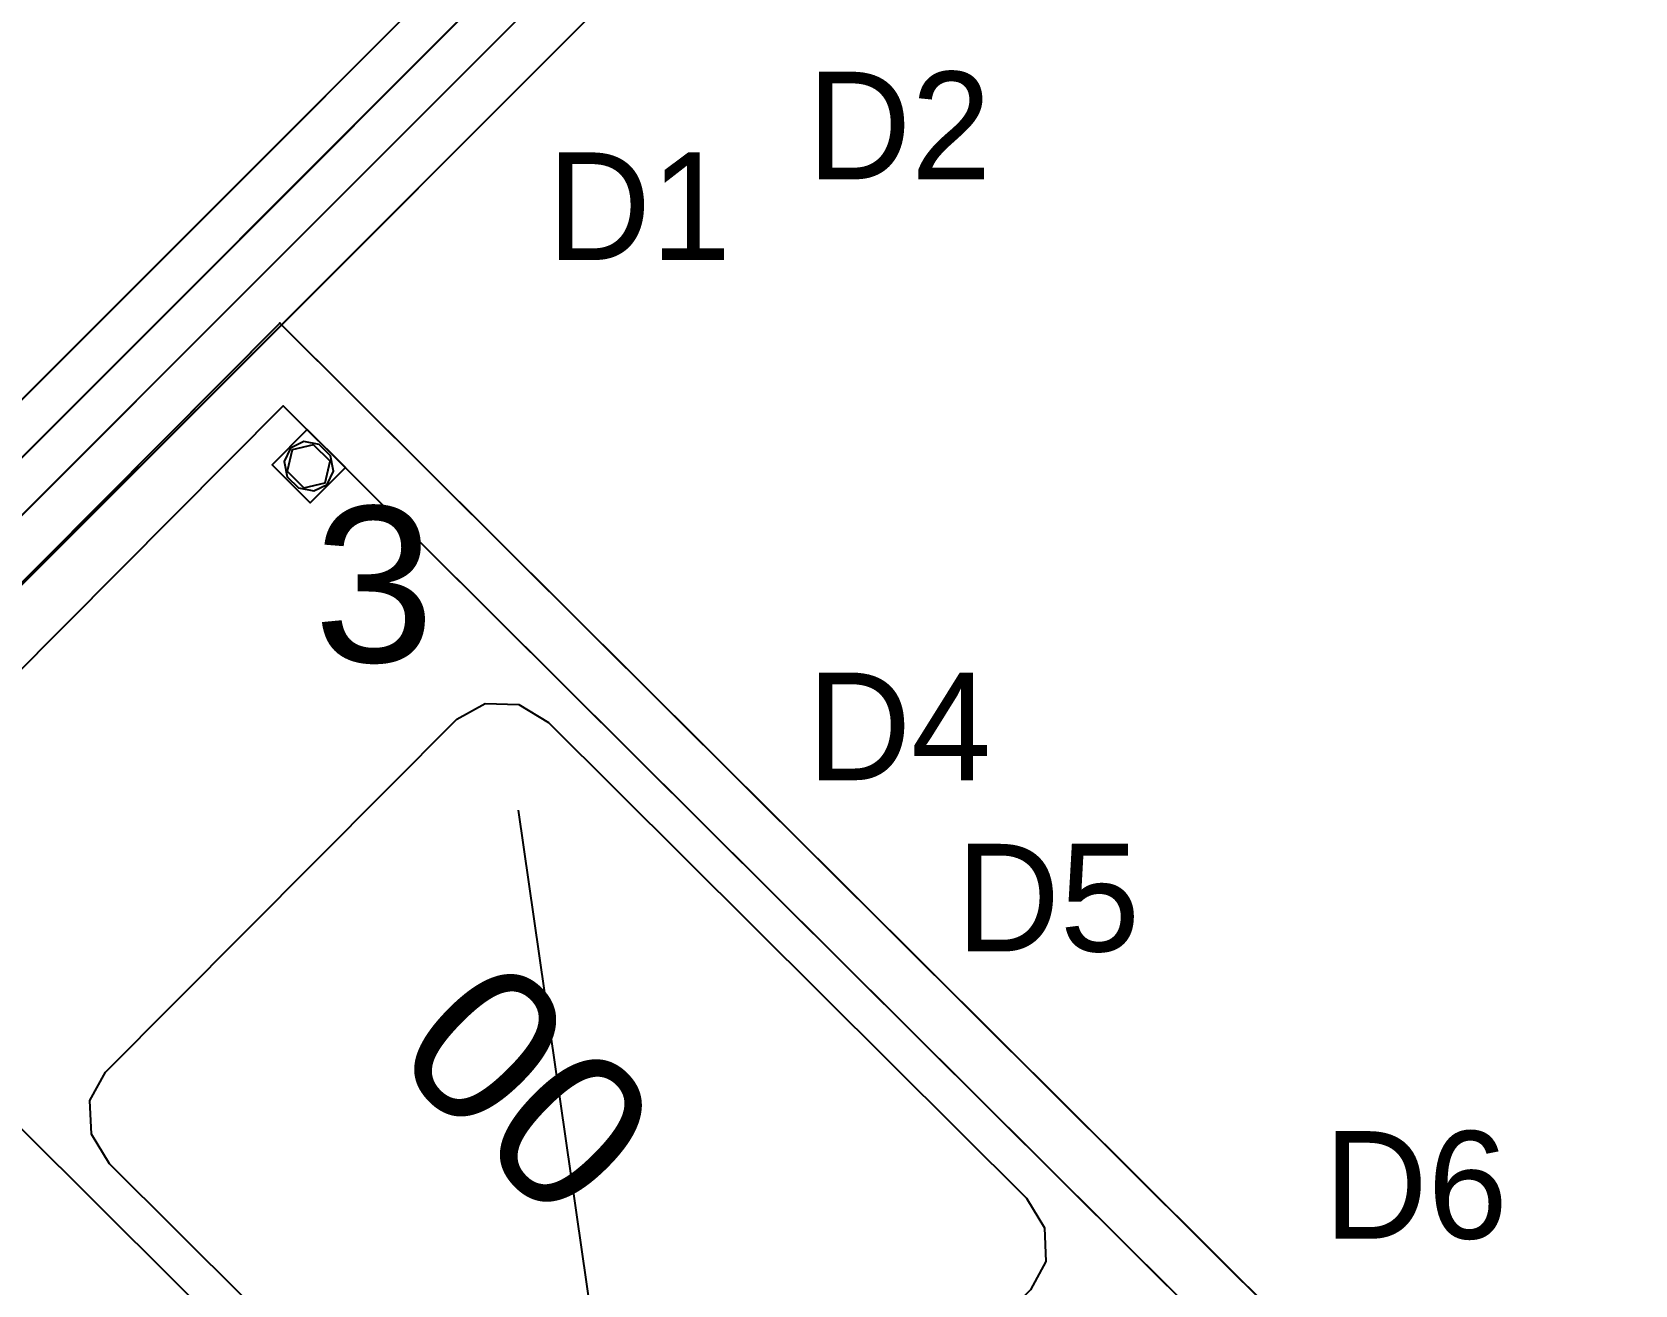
# Model space of a CAD drawing. Header units: millimetres. Extents: x 89237 to 96871, y -22823 to -19192.
# Drawn here: x 94320.6 to 94449.3, y -22098.3 to -21997.7 of the extents above; entities that cross this region are included whole.
import ezdxf
from ezdxf.enums import TextEntityAlignment as Align

# ---------------------------------------------------------------- set-up
doc = ezdxf.new("R2010")
doc.units = ezdxf.units.MM
doc.header["$LTSCALE"] = 5
for name, color, linetype in [('200-EquipBorder-2d', 9, 'Continuous'), ('200-EquipID-2d', 7, 'Continuous'), ('200-EquipInternal-2d', 252, 'Continuous'), ('200-EquipSteel-3d', 9, 'Continuous')]:
    doc.layers.add(name, color=color, linetype=linetype)
doc.layers.add('200-InsPoint-3D', color=3, linetype='Continuous', plot=False)
doc.styles.add('ARIAL', font='arial.ttf')
doc.styles.add('ROMANS', font='micross.ttf')
doc.styles.add('TAKSİM', font='GOTHIC.TTF', dxfattribs={"height": 20})

# ---------------------------------------------------------------- blocks, each defined once
blk = doc.blocks.new('BHST1708R')
at = {"layer": '200-EquipBorder-2d'}
blk.add_lwpolyline([(0, -800), (1700, -800), (1700, 0), (0, 0)], close=True, dxfattribs=at)
at = {"layer": '200-EquipInternal-2d'}
for p, q in [((10, -680), (1690, -680)), ((45, -717.5), (1655, -717.5))]:
    blk.add_line(p, q, dxfattribs=at)
blk.add_lwpolyline([(45, -45), (1655, -45), (1655, -755), (575, -755)], dxfattribs=at)
at = {"layer": '200-EquipSteel-3d'}
blk.add_line((575, -755, 875), (1655, -755, 875), dxfattribs=at)
for points, invisible_edges in [([(45, -45, 910), (1655, -45, 910), (1700, 0, 910), (0, 0, 910)], 10), ([(1197.7, -45, 875), (45, -45, 875), (45, -755, 875), (1197.7, -755, 875)], 15), ([(1392.3, -755, 875), (1392.3, -579.8, 875), (1197.7, -579.8, 875), (1197.7, -755, 875)], 15), ([(575, -800, 910), (1700, -800, 910), (1655, -755, 910), (575, -755, 910)], 2), ([(575, -800, 850), (1700, -800, 850), (1700, -800, 910), (575, -800, 910)], 8)]:
    blk.add_3dface(points, dxfattribs=dict(at, invisible_edges=invisible_edges))
for points in [[(37, -47.5, 1470), (37, -85, 1445), (1663, -85, 1445), (1663, -47.5, 1470)], [(37, -85, 1445), (37, -680, 1445), (1663, -680, 1445), (1663, -85, 1445)], [(37, -717.5, 1470), (37, -680, 1445), (1663, -680, 1445), (1663, -717.5, 1470)]]:
    blk.add_3dface(points, dxfattribs=at)
at = {"layer": '200-InsPoint-3D', "flags": 9}
blk.add_attdef('DISTANG', (0, 0), '', height=1, dxfattribs=at)
at = {"layer": '200-EquipSteel-3d'}
mesh = blk.add_polymesh((6, 3), dxfattribs=at)
for k, corner in enumerate([(1624, -85, 310), (1624, -85, 270), (1624, -85, 270), (76, -85, 310), (76, -85, 270), (76, -85, 270), (76, -45, 310), (76, -45, 270), (76, -85, 270), (1624, -45, 310), (1624, -45, 270), (1624, -85, 270), (1624, -45, 310), (1624, -45, 310), (1624, -85, 310), (76, -45, 310), (76, -45, 310), (76, -85, 310)]):
    mesh.set_mesh_vertex(divmod(k, 3), corner)
mesh = blk.add_polymesh((6, 3), dxfattribs=at)
for k, corner in enumerate([(1665, -395, 1585), (1665, -395, 1560), (1665, -395, 1560), (35, -395, 1585), (35, -395, 1560), (35, -395, 1560), (35, -370, 1585), (35, -370, 1560), (35, -395, 1560), (1665, -370, 1585), (1665, -370, 1560), (1665, -395, 1560), (1665, -370, 1585), (1665, -370, 1585), (1665, -395, 1585), (35, -370, 1585), (35, -370, 1585), (35, -395, 1585)]):
    mesh.set_mesh_vertex(divmod(k, 3), corner)
blk = doc.blocks.new('attrib')
at = {"layer": '200-EquipID-2d', "style": 'ARIAL'}
blk.add_attdef('POS', text='', height=2.5, dxfattribs=at).set_placement((0, 0, -1), align=Align.MIDDLE)
at = {"layer": '200-EquipID-2d', "style": 'ROMANS', "flags": 1}
for tag, p in [('ZONA', (0, -4.905, -2)), ('EQUIPMENTDATA', (0, -7.89, -2)), ('LONGDESCR', (0, -11.302, -2)), ('EQUIPMENTCONN', (0, -14.714, -2)), ('ACCESSORYDATA', (0, -18.552, -2)), ('ACCESSORYCONN', (0, -21.857, -2))]:
    blk.add_attdef(tag, text='', height=2.5, dxfattribs=at).set_placement(p, align=Align.CENTER)
blk = doc.blocks.new('BHHPT6B12L')
at = {"layer": '200-EquipBorder-2d'}
for points in [[(0, -300), (-1200, -300), (-1200, 445), (0, 445)], [(-300, -175), (-300, 225), (-306.7, 250), (-325, 268.3), (-350, 275), (-850, 275), (-875, 268.3), (-893.3, 250), (-900, 225), (-900, -175), (-893.3, -200), (-875, -218.3), (-850, -225), (-350, -225), (-325, -218.3), (-306.7, -200)]]:
    blk.add_lwpolyline(points, close=True, dxfattribs=at)
at = {"layer": '200-EquipInternal-2d'}
blk.add_line((-820, -157.9), (-480.4, 118.6), dxfattribs=at)
blk.add_lwpolyline([(0, 261.6), (-193.6, 305), (-1155, 305), (-1155, -255), (0, -255)], dxfattribs=at)
at = {"layer": '200-EquipSteel-3d'}
blk.add_line((0, -255, 875), (-1155, -255, 875), dxfattribs=at)
for points, elevation in [([(-300, -175), (-300, 225), (-306.7, 250), (-325, 268.3), (-350, 275), (-850, 275), (-875, 268.3), (-893.3, 250), (-900, 225), (-900, -175), (-893.3, -200), (-875, -218.3), (-850, -225), (-350, -225), (-325, -218.3), (-306.7, -200)], 575), ([(-1104.1, -216.8), (-1094.5, -223.8), (-1090.9, -235), (-1094.5, -246.2), (-1104.1, -253.2), (-1115.9, -253.2), (-1125.5, -246.2), (-1129.1, -235), (-1125.5, -223.8), (-1115.9, -216.8)], 20)]:
    blk.add_lwpolyline(points, close=True, dxfattribs=dict(at, elevation=elevation))
blk.add_lwpolyline([(-1101.3, -220), (-1092.7, -235), (-1101.3, -250), (-1118.7, -250), (-1127.3, -235), (-1118.7, -220)], close=True, dxfattribs=at)
for points, invisible_edges in [([(-1200, -300, 910), (-1200, -300, 860), (-1200, 445, 860), (-1200, 425, 910)], 4), ([(-1200, -300, 910), (-1200, 425, 910), (-1155, 305, 910), (-1155, -255, 910)], 15), ([(-193.6, 305, 910), (-1155, 305, 910), (-1200, 425, 910), (-193.6, 425, 910)], 15), ([(-1155, -255, 875), (-1155, 305, 875), (-900, 305, 875), (-900, -255, 875)], 15), ([(-900, 305, 875), (-300, 305, 875), (-350, 275, 875), (-850, 275, 875)], 15), ([(-884.2, 259.2, 875), (-875, 268.3, 875), (-850, 275, 875), (-900, 305, 875)], 15), ([(-900, 225, 875), (-893.3, 250, 875), (-884.2, 259.2, 875), (-900, 305, 875)], 15), ([(-300, -255, 875), (-300, 305, 875), (-193.6, 305, 875), (-193.6, -255, 875)], 15), ([(-300, -225, 575), (-900, -225, 575), (-900, 275, 575), (-300, 275, 575)], 15), ([(-900, -175, 875), (-893.3, -200, 875), (-884.2, -209.2, 875), (-900, -255, 875)], 15), ([(-300, -175, 875), (-306.7, -200, 875), (-315.8, -209.2, 875), (-300, -255, 875)], 15), ([(-884.2, -209.2, 875), (-875, -218.3, 875), (-850, -225, 875), (-900, -255, 875)], 15), ([(-315.8, -209.2, 875), (-325, -218.3, 875), (-350, -225, 875), (-300, -255, 875)], 15), ([(-900, -255, 875), (-300, -255, 875), (-350, -225, 875), (-850, -225, 875)], 15), ([(0, -300, 910), (-1200, -300, 910), (-1155, -255, 910), (0, -255, 910)], 2)]:
    blk.add_3dface(points, dxfattribs=dict(at, invisible_edges=invisible_edges))
for points in [[(-1200, 445, 860), (-1200, 445, 1170), (0, 445, 1170), (0, 445, 860)], [(0, 425, 1170), (-1200, 425, 1170), (-1200, 445, 1170), (0, 445, 1170)], [(-1200, 425, 910), (-1200, 425, 1170), (0, 425, 1170), (0, 425, 910)], [(-1155, 305, 910), (-1155, 305, 875), (-1155, -255, 875), (-1155, -255, 910)], [(-193.6, 305, 875), (-1155, 305, 875), (-1155, 305, 910), (-193.6, 305, 910)], [(-1200, -300, 850), (-1200, -300, 910), (0, -300, 910), (0, -300, 850)]]:
    blk.add_3dface(points, dxfattribs=at)
at = {"layer": '200-InsPoint-3D'}
blk.add_point((-1200, -300), dxfattribs=at)
at = {"layer": '200-InsPoint-3D', "flags": 9}
blk.add_attdef('DISTANG', (0, 0), '', height=1, dxfattribs=at)
at = {"layer": '200-EquipSteel-3d'}
mesh = blk.add_polymesh((6, 3), dxfattribs=at)
for k, corner in enumerate([(-1130, -255, 850), (-1130, -255, 80), (-1130, -255, 80), (-1090, -255, 850), (-1090, -255, 80), (-1090, -255, 80), (-1090, -215, 850), (-1090, -215, 80), (-1090, -255, 80), (-1130, -215, 850), (-1130, -215, 80), (-1130, -255, 80), (-1130, -215, 850), (-1130, -215, 850), (-1130, -255, 850), (-1090, -215, 850), (-1090, -215, 850), (-1090, -255, 850)]):
    mesh.set_mesh_vertex(divmod(k, 3), corner)
blk = doc.blocks.new('BHHLU08')
at = {"layer": '200-EquipBorder-2d'}
blk.add_lwpolyline([(3667.6, 7477), (2867.6, 7477), (2867.6, 8077), (3667.6, 8077)], close=True, dxfattribs=at)
at = {"layer": '200-EquipInternal-2d'}
blk.add_line((3637.6, 7777), (3667.6, 7777), dxfattribs=at)
blk.add_lwpolyline([(3667.6, 8032), (2912.6, 8032), (2912.6, 7522), (3667.6, 7522)], dxfattribs=at)
blk.add_point((2867.6, 8077), dxfattribs=at)
at = {"layer": '200-EquipSteel-3d'}
for p, q in [((3667.6, 8032, 875), (2912.6, 8032, 875)), ((3667.6, 7522, 875), (2912.6, 7522, 875))]:
    blk.add_line(p, q, dxfattribs=at)
at = {"layer": '200-EquipSteel-3d', "elevation": 20}
for points in [[(2963.5, 8032.1), (2973.1, 8025.2), (2976.7, 8014), (2973.1, 8002.7), (2963.5, 7995.8), (2951.7, 7995.8), (2942.1, 8002.7), (2938.5, 8014), (2942.1, 8025.2), (2951.7, 8032.1)], [(2963.5, 7560.1), (2973.1, 7553.2), (2976.7, 7542), (2973.1, 7530.7), (2963.5, 7523.8), (2951.7, 7523.8), (2942.1, 7530.7), (2938.5, 7542), (2942.1, 7553.2), (2951.7, 7560.1)]]:
    blk.add_lwpolyline(points, close=True, dxfattribs=at)
at = {"layer": '200-EquipSteel-3d'}
for points in [[(2966.3, 8028.9), (2974.9, 8014), (2966.3, 7999), (2948.9, 7999), (2940.3, 8014), (2948.9, 8028.9)], [(2966.3, 7556.9), (2974.9, 7542), (2966.3, 7527), (2948.9, 7527), (2940.3, 7542), (2948.9, 7556.9)]]:
    blk.add_lwpolyline(points, close=True, dxfattribs=at)
for points, invisible_edges in [([(3667.6, 8032, 910), (2912.6, 8032, 910), (2867.6, 8077, 910), (3667.6, 8077, 910)], 2), ([(2867.6, 7477, 910), (2867.6, 8077, 910), (2912.6, 8032, 910), (2912.6, 7522, 910)], 15), ([(2867.6, 7477, 910), (2867.6, 7477, 850), (2867.6, 8077, 850), (2867.6, 8077, 910)], 4), ([(3667.6, 8032, 875), (3667.6, 8032, 910), (3667.6, 8077, 910), (3667.6, 8077, 850)], 12), ([(3667.6, 8077, 850), (3667.6, 7477, 850), (3667.6, 7522, 875), (3667.6, 8032, 875)], 10), ([(2912.6, 7522, 875), (2912.6, 8032, 875), (3667.6, 8032, 875), (3667.6, 7522, 875)], 15), ([(3667.6, 7477, 910), (2867.6, 7477, 910), (2912.6, 7522, 910), (3667.6, 7522, 910)], 2), ([(3667.6, 7477, 850), (3667.6, 7477, 910), (3667.6, 7522, 910), (3667.6, 7522, 875)], 8)]:
    blk.add_3dface(points, dxfattribs=dict(at, invisible_edges=invisible_edges))
for points in [[(3667.6, 8077, 850), (3667.6, 8077, 910), (2867.6, 8077, 910), (2867.6, 8077, 850)], [(2912.6, 8032, 910), (2912.6, 8032, 875), (2912.6, 7522, 875), (2912.6, 7522, 910)], [(3667.6, 7477, 850), (3667.6, 7477, 910), (2867.6, 7477, 910), (2867.6, 7477, 850)]]:
    blk.add_3dface(points, dxfattribs=at)
at = {"layer": '200-InsPoint-3D'}
for p in [(3667.6, 8077), (2867.6, 7477), (3667.6, 7477)]:
    blk.add_point(p, dxfattribs=at)
at = {"layer": '200-InsPoint-3D', "flags": 9}
blk.add_attdef('DISTANG', (3667.6, 7777), '', height=1, dxfattribs=at)
at = {"layer": '200-EquipSteel-3d'}
mesh = blk.add_polymesh((6, 3), dxfattribs=at)
for k, corner in enumerate([(2937.6, 7994, 850), (2937.6, 7994, 80), (2937.6, 7994, 80), (2977.6, 7994, 850), (2977.6, 7994, 80), (2977.6, 7994, 80), (2977.6, 8034, 850), (2977.6, 8034, 80), (2977.6, 7994, 80), (2937.6, 8034, 850), (2937.6, 8034, 80), (2937.6, 7994, 80), (2937.6, 8034, 850), (2937.6, 8034, 850), (2937.6, 7994, 850), (2977.6, 8034, 850), (2977.6, 8034, 850), (2977.6, 7994, 850)]):
    mesh.set_mesh_vertex(divmod(k, 3), corner)
mesh = blk.add_polymesh((6, 3), dxfattribs=at)
for k, corner in enumerate([(2937.6, 7522, 850), (2937.6, 7522, 80), (2937.6, 7522, 80), (2977.6, 7522, 850), (2977.6, 7522, 80), (2977.6, 7522, 80), (2977.6, 7562, 850), (2977.6, 7562, 80), (2977.6, 7522, 80), (2937.6, 7562, 850), (2937.6, 7562, 80), (2937.6, 7522, 80), (2937.6, 7562, 850), (2937.6, 7562, 850), (2937.6, 7522, 850), (2977.6, 7562, 850), (2977.6, 7562, 850), (2977.6, 7522, 850)]):
    mesh.set_mesh_vertex(divmod(k, 3), corner)

msp = doc.modelspace()

# ---------------------------------------------------------------- block references
at = {"zscale": 0.1}
for name, p, xscale, yscale, rotation in [('BHST1708R', (94365.75, -21897.11), -0.1058823529434599, 0.0874999999996362, 45.00258757393008), ('BHHPT6B12L', (94411.48, -22134.08), -0.1083333333318434, 0.09999999999763531, 135.1361096190886), ('BHHLU08', (94134.76, -21358.08), 0.08749999999731377, 0.09999999999854481, 225.0025875741642)]:
    msp.add_blockref(name, p, dxfattribs=dict(at, xscale=xscale, yscale=yscale, rotation=rotation))
at = {"layer": '200-EquipID-2d'}
ref = msp.add_blockref('attrib', (94348.07, -22042.07), dxfattribs=dict(at, xscale=5, yscale=5, zscale=5))
ref.add_attrib('POS', '3', dxfattribs={"color": 4, "height": 12.5, "style": 'ARIAL'}).set_placement((94348.07, -22042.07, -5), align=Align.MIDDLE)
ref = msp.add_blockref('attrib', (94360.47, -22082.5), dxfattribs=dict(at, xscale=-5.000000000001904, yscale=4.999999999998181, zscale=5, rotation=135.136109620166))
ref.add_attrib('POS', '00', dxfattribs={"color": 4, "height": 12.5, "rotation": 135.1361, "style": 'ARIAL', "text_generation_flag": 2}).set_placement((94360.47, -22082.5, -5), align=Align.MIDDLE)

# ---------------------------------------------------------------- texts
at = {"style": 'TAKSİM'}
for s, p in [('D2', (94390.25, -22009.55)), ('D1', (94369.35, -22016.03)), ('D4', (94390.25, -22057.81)), ('D5', (94402.2, -22071.56)), ('D6', (94431.74, -22094.63))]:
    msp.add_text(s, height=8.64, dxfattribs=at).set_placement(p, align=Align.CENTER)

doc.saveas('drawing.dxf')
